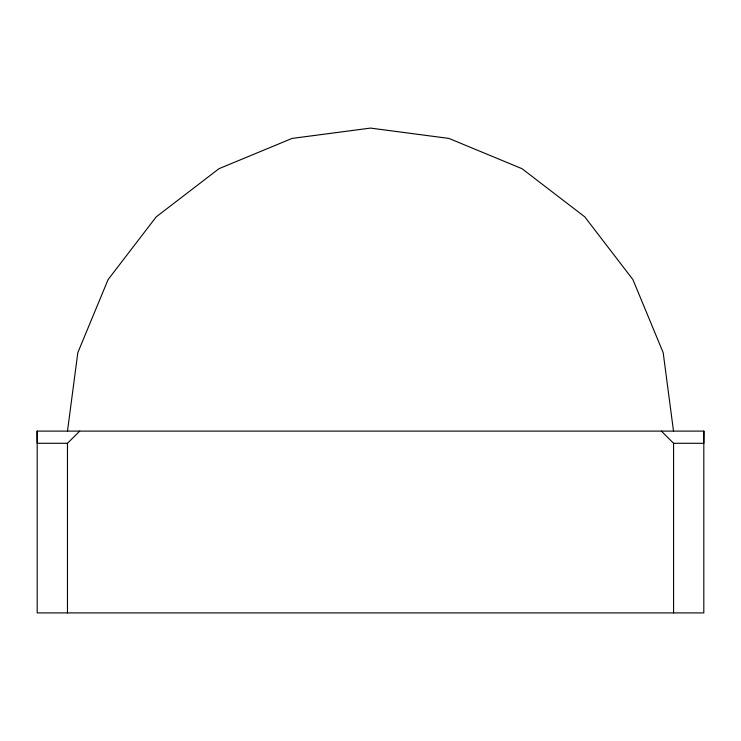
<?xml version="1.0" encoding="UTF-8"?>
<svg xmlns="http://www.w3.org/2000/svg" width="741" height="741" viewBox="0 0 741 741"><rect width="100%" height="100%" fill="white"/><g stroke="black" fill="none" stroke-linecap="round" stroke-linejoin="round"><path stroke-width="1.11" d="M67.487 431.105L77.814 352.679L108.084 279.598L156.24 216.844L218.993 168.689L292.074 138.419L370.5 128.091L448.926 138.419L522.007 168.689L584.76 216.844L632.916 279.598L663.186 352.679L673.513 431.105M673.55 443.294L703.811 443.294L703.95 431.105L37.05 431.105L37.189 443.294L67.487 443.294L79.676 431.105M661.38 431.105L673.569 443.294L673.569 612.909M703.811 431.105L703.811 612.909L37.189 612.909L37.189 431.105M67.468 443.294L67.468 612.909"/></g></svg>
